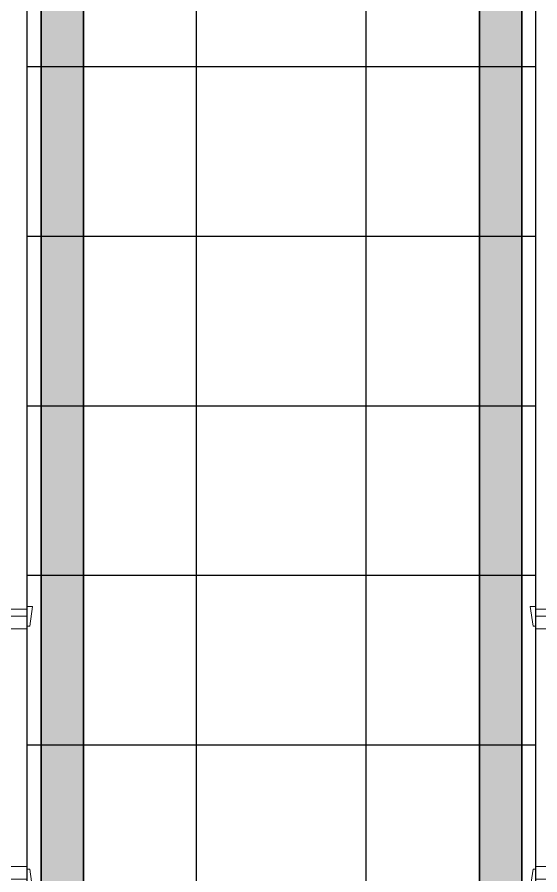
# Model space of a CAD drawing. Extents: x -509638 to 57327, y -29287 to 19916.
# Drawn here: x 23941 to 25790, y -9870 to -6835 of the extents above; entities that cross this region are included whole.
import ezdxf

# ---------------------------------------------------------------- set-up
doc = ezdxf.new("R2010")
doc.units = 0
doc.header["$LTSCALE"] = 0.25
doc.linetypes.add('DASHDOT', pattern=[25.4, 12.7, -6.35, 0, -6.35])
doc.layers.add('01-First Floor$0$FALSE CEILING', color=251, linetype='Continuous')
for name, color, linetype, lineweight in [('01-First Floor$0$Walls', 251, 'Continuous', 5), ('01-First Floor$0$Wooden Joinery', 251, 'Continuous', 5), ('E-CABL-TRAY', 10, 'Continuous', 35), ('E-LITE-CLNG-CNDT', 6, 'DASHDOT', 35), ('T-CABL-TRAY', 60, 'Continuous', 35)]:
    doc.layers.add(name, color=color, linetype=linetype, lineweight=lineweight)

# ---------------------------------------------------------------- blocks, each defined once
blk = doc.blocks.new('01-First Floor$0$A$C72370EFE')
at = {"layer": '01-First Floor$0$Wooden Joinery'}
for p, q in [((-0.01, -0.03), (-0.01, -0.07)), ((0, -0.03), (-0.01, -0.03)), ((0.04, -0.03), (0.05, -0.03)), ((0.05, -0.03), (0.05, -0.07)), ((-0.01, -0.04), (-0.02, -0.04)), ((-0.01, -0.06), (-0.02, -0.06)), ((0.05, -0.04), (0.06, -0.04)), ((0.05, -0.06), (0.06, -0.06)), ((-0.05, -0.07), (-0.05, -0.16)), ((-0.03, -0.07), (-0.03, -0.16)), ((0, -0.07), (-0.01, -0.07)), ((0.04, -0.07), (0.05, -0.07)), ((0.07, -0.07), (0.07, -0.16)), ((0.09, -0.07), (0.09, -0.16)), ((-0.01, -0.17), (-0.02, -0.17)), ((-0.01, -0.17), (-0.01, -0.19)), ((0.05, -0.17), (0.06, -0.17)), ((0.05, -0.17), (0.05, -0.19)), ((-0.01, -0.19), (-0.02, -0.19)), ((0.05, -0.19), (0.06, -0.19))]:
    blk.add_line(p, q, dxfattribs=at)
for centre, radius, start, end in [((-0.02, -0.07), 0.03, 90, 180), ((-0.02, -0.07), 0.01, 90, 180), ((0.06, -0.07), 0.03, 0, 90), ((0.06, -0.07), 0.01, 0, 90), ((-0.02, -0.16), 0.03, 180, 270), ((-0.02, -0.16), 0.01, 180, 270), ((0.06, -0.16), 0.01, 270, 0), ((0.06, -0.16), 0.03, 270, 0)]:
    blk.add_arc(centre, radius, start, end, dxfattribs=at)
blk = doc.blocks.new('01-First Floor$0$A$C5DAD61B4')
at = {"layer": '01-First Floor$0$Wooden Joinery'}
for points in [[(80, 959.1), (80, 969.1), (10, 979.1), (10, 959.1)], [(940, 959.1), (940, 969.1), (1010, 979.1), (1010, 959.1)], [(70, 859.1), (70, 849.1), (0, 839.1), (0, 859.1)], [(120, 859.1), (120, 0), (80, 0), (80, 859.1)], [(950, 859.1), (950, 849.1), (1020, 839.1), (1020, 859.1)]]:
    blk.add_lwpolyline(points, close=True, dxfattribs=at)
for points in [[(45, 859.1), (45, 959.1), (20, 959.1), (20, 859.1), (45, 859.1)], [(45, 859.1), (80, 859.1), (80, 899.1), (90, 899.1), (90, 959.1), (45, 959.1), (45, 859.1)], [(975, 859.1), (940, 859.1), (940, 899.1), (930, 899.1), (930, 959.1), (975, 959.1), (975, 859.1)], [(975, 859.1), (975, 959.1), (1000, 959.1), (1000, 859.1), (975, 859.1)]]:
    blk.add_lwpolyline(points, dxfattribs=at)
blk.add_arc((80, 859.1), 860, 272.666, 0, dxfattribs=at)
at = {"layer": '01-First Floor$0$Wooden Joinery', "xscale": 999.9999999998854, "yscale": 999.9999999998854, "zscale": 999.9999999998854, "rotation": 180}
blk.add_blockref('01-First Floor$0$A$C72370EFE', (120, 0), dxfattribs=at)
blk = doc.blocks.new('01-First Floor')
at = {"layer": '01-First Floor$0$FALSE CEILING', "linetype": 'Continuous'}
for p, q in [((24576, -12830), (24576, -2710)), ((25176, -12830), (25176, -2710)), ((23976, -7010), (25776, -7010)), ((23976, -7610), (25776, -7610)), ((23976, -8210), (25776, -8210)), ((23976, -8810), (25776, -8810)), ((23976, -9410), (25776, -9410))]:
    blk.add_line(p, q, dxfattribs=at)
at = {"layer": '01-First Floor$0$FALSE CEILING'}
blk.add_lwpolyline([(23976, -12830), (25776, -12830), (25776, -2710), (23976, -2710)], close=True, dxfattribs=at)
at = {"layer": '01-First Floor$0$Walls'}
for p, q in [((23976, -6710), (23976, -8930)), ((25776, -6710), (25776, -8930)), ((23976, -8930), (23876, -8930)), ((25776, -8930), (25876, -8930))]:
    blk.add_line(p, q, dxfattribs=at)
at = {"layer": '01-First Floor$0$Wooden Joinery', "rotation": 270}
blk.add_blockref('01-First Floor$0$A$C5DAD61B4', (23016.9, -8910), dxfattribs=at)
at = {"layer": '01-First Floor$0$Wooden Joinery', "xscale": -1, "rotation": 90}
blk.add_blockref('01-First Floor$0$A$C5DAD61B4', (26735.1, -8910), dxfattribs=at)
blk = doc.blocks.new('*U38')
at = {"lineweight": 0}
h = blk.add_hatch(dxfattribs=at)
h.set_pattern_fill('HEX', color=253, scale=8, angle=180, style=0)
h.set_pattern_definition([(180, (-23193.732, -3e-10), (6e-13, -43.99409), [25.4, -50.8]), (300, (-23193.732, -3e-10), (38.1, 21.997045), [25.4, -50.8]), (240, (-23219.132, -3e-10), (38.1, -21.997045), [25.4, -50.8])])
h.paths.add_polyline_path([(-11046.9, 150), (-11046.9, 0), (0, 0), (0, 150)])
at = {"color": 0}
for p, q in [((0, 150), (-11046.9, 150)), ((0, 0), (-11046.9, 0))]:
    blk.add_line(p, q, dxfattribs=at)
blk = doc.blocks.new('*U55')
at = {"lineweight": 0}
h = blk.add_hatch(dxfattribs=at)
h.set_pattern_fill('HEX', color=253, scale=8, angle=180, style=0)
h.set_pattern_definition([(180, (-23193.732, -3e-10), (6e-13, -43.99409), [25.4, -50.8]), (300, (-23193.732, -3e-10), (38.1, 21.997045), [25.4, -50.8]), (240, (-23219.132, -3e-10), (38.1, -21.997045), [25.4, -50.8])])
h.paths.add_polyline_path([(-9646.9, 150), (-9646.9, 0), (0, 0), (0, 150)])
at = {"color": 0}
for p, q in [((0, 150), (-9646.9, 150)), ((0, 0), (-9646.9, 0))]:
    blk.add_line(p, q, dxfattribs=at)

msp = doc.modelspace()

# ---------------------------------------------------------------- block references
at = {"layer": 'E-CABL-TRAY', "rotation": 270}
msp.add_blockref('*U38', (25576, -12356.9), dxfattribs=at)
at = {"layer": 'E-LITE-CLNG-CNDT'}
msp.add_blockref('01-First Floor', (0, 0), dxfattribs=at)
at = {"layer": 'T-CABL-TRAY', "linetype": 'Continuous', "rotation": 270}
msp.add_blockref('*U55', (24026, -12356.9), dxfattribs=at)

doc.saveas('drawing.dxf')
